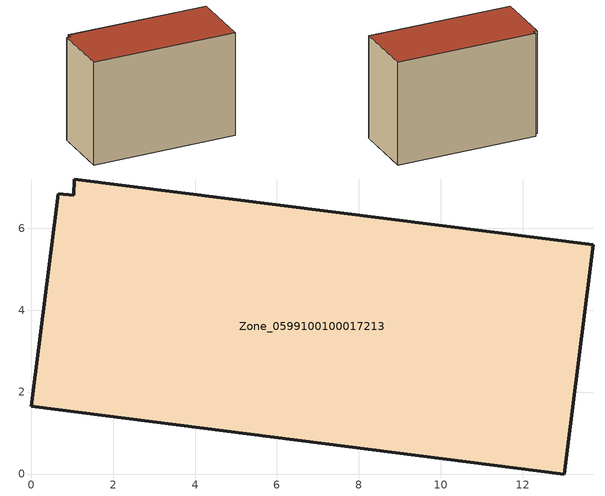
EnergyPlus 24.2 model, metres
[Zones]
Zone_0599100100017213
 floor ground (C_G): 1.03,6.8 1.04,7.2 13.72,5.59 13.02,0 0,1.65 0.66,6.84 z0
 wall outside (C_F): 0,1.65 13.02,0 13.72,5.59 1.04,7.2 1.03,6.8 0.66,6.84 0,1.65 z0:9.55
 roof outside (C_R): 1.04,7.2 1.03,6.8 0.66,6.84 0,1.65 13.02,0 13.72,5.59 z9.55
[BUILDING]
Pand.0599100100017213: North Axis=0; Terrain=City; Loads Convergence Tolerance Value=0.04; Temperature Convergence Tolerance Value=0.4; Solar Distribution=FullExterior; Maximum Number of Warmup Days=25; Minimum Number of Warmup Days=1
[Site:Location]
Rotterdam.The.Hague.AP_ZH_NLD Design_Conditions: Latitude=51.96; Longitude=4.45; Time Zone=1; Elevation=-4.5
[SITE:GROUNDTEMPERATURE:BUILDINGSURFACE]
18, 18, 18, 18, 18, 18, 18, 18, 18, 18, 18, 18
[MATERIAL] Thermal Absorptance=0.9; Solar Absorptance=0.7; Visible Absorptance=0.7
Name | Roughness | Thickness | Conductivity | Density | Specific Heat
G.TI.2015-2018 | MediumSmooth | 0.15 | 0.0428571 | 540 | 1210
F.TI.2015-2018 | Rough | 0.3 | 0.0666667 | 1920 | 840
R.TI.2015-2018 | MediumRough | 0.2 | 0.0333333 | 1500 | 1000
[CONSTRUCTION]
C_G: G.TI.2015-2018
C_F: F.TI.2015-2018
C_R: R.TI.2015-2018
[ZONE]
Zone_0599100100017213: Type=1; Multiplier=1; Ceiling Height=Autocalculate; Volume=Autocalculate; Floor Area=autocalculate; Part of Total Floor Area=Yes
[ZONEINFILTRATION:DESIGNFLOWRATE]
Infil_Zone_0599100100017213: Zone or ZoneList or Space or SpaceList=Zone_0599100100017213; Schedule=AlwaysOn; Design Flow Rate Calculation Method=Flow/Area; Flow Rate per Floor Area=0.0015; Constant Term Coefficient=1; Temperature Term Coefficient=0; Velocity Term Coefficient=0; Velocity Squared Term Coefficient=0
[HVACTEMPLATE:ZONE:IDEALLOADSAIRSYSTEM]
Zone_0599100100017213: Maximum Heating Supply Air Temperature=50; Minimum Cooling Supply Air Temperature=13; Maximum Heating Supply Air Humidity Ratio=0.0156; Minimum Cooling Supply Air Humidity Ratio=0.0077; Heating Limit=NoLimit; Cooling Limit=NoLimit; Dehumidification Control Type=ConstantSensibleHeatRatio; Cooling Sensible Heat Ratio=0.7; Dehumidification Setpoint=60; Humidification Control Type=None; Humidification Setpoint=30; Outdoor Air Method=None; Outdoor Air Flow Rate per Person=0.00944; Outdoor Air Flow Rate per Zone Floor Area=0; Outdoor Air Flow Rate per Zone=0; Demand Controlled Ventilation Type=None; Outdoor Air Economizer Type=NoEconomizer; Heat Recovery Type=None; Sensible Heat Recovery Effectiveness=0.7; Latent Heat Recovery Effectiveness=0.65
[ZONECONTROL:THERMOSTAT]
ThermostatControl_Zone_0599100100017213: Zone or ZoneList=Zone_0599100100017213; Control Type Schedule=DualSetpointControlType; Control 1=Thermostat_Zone_0599100100017213; Temperature Difference Between Cutout And Setpoint=0
[THERMOSTATSETPOINT:DUALSETPOINT]
Thermostat_Zone_0599100100017213: Heating Setpoint Temperature Schedule=HeatingSetpoint_Zone_0599100100017213; Cooling Setpoint Temperature Schedule=CoolingSetpoint_Zone_0599100100017213
[SCHEDULE:COMPACT]
HeatingSetpoint_Zone_0599100100017213: Through: 12/31, For: AllDays, Until: 24:00, 21
CoolingSetpoint_Zone_0599100100017213: Through: 12/31, For: AllDays, Until: 24:00, 24
DualSetpointControlType: Through: 12/31, For: AllDays, Until: 24:00, 4
AlwaysOn: Through: 12/31, For: AllDays, Until: 24:00, 1
